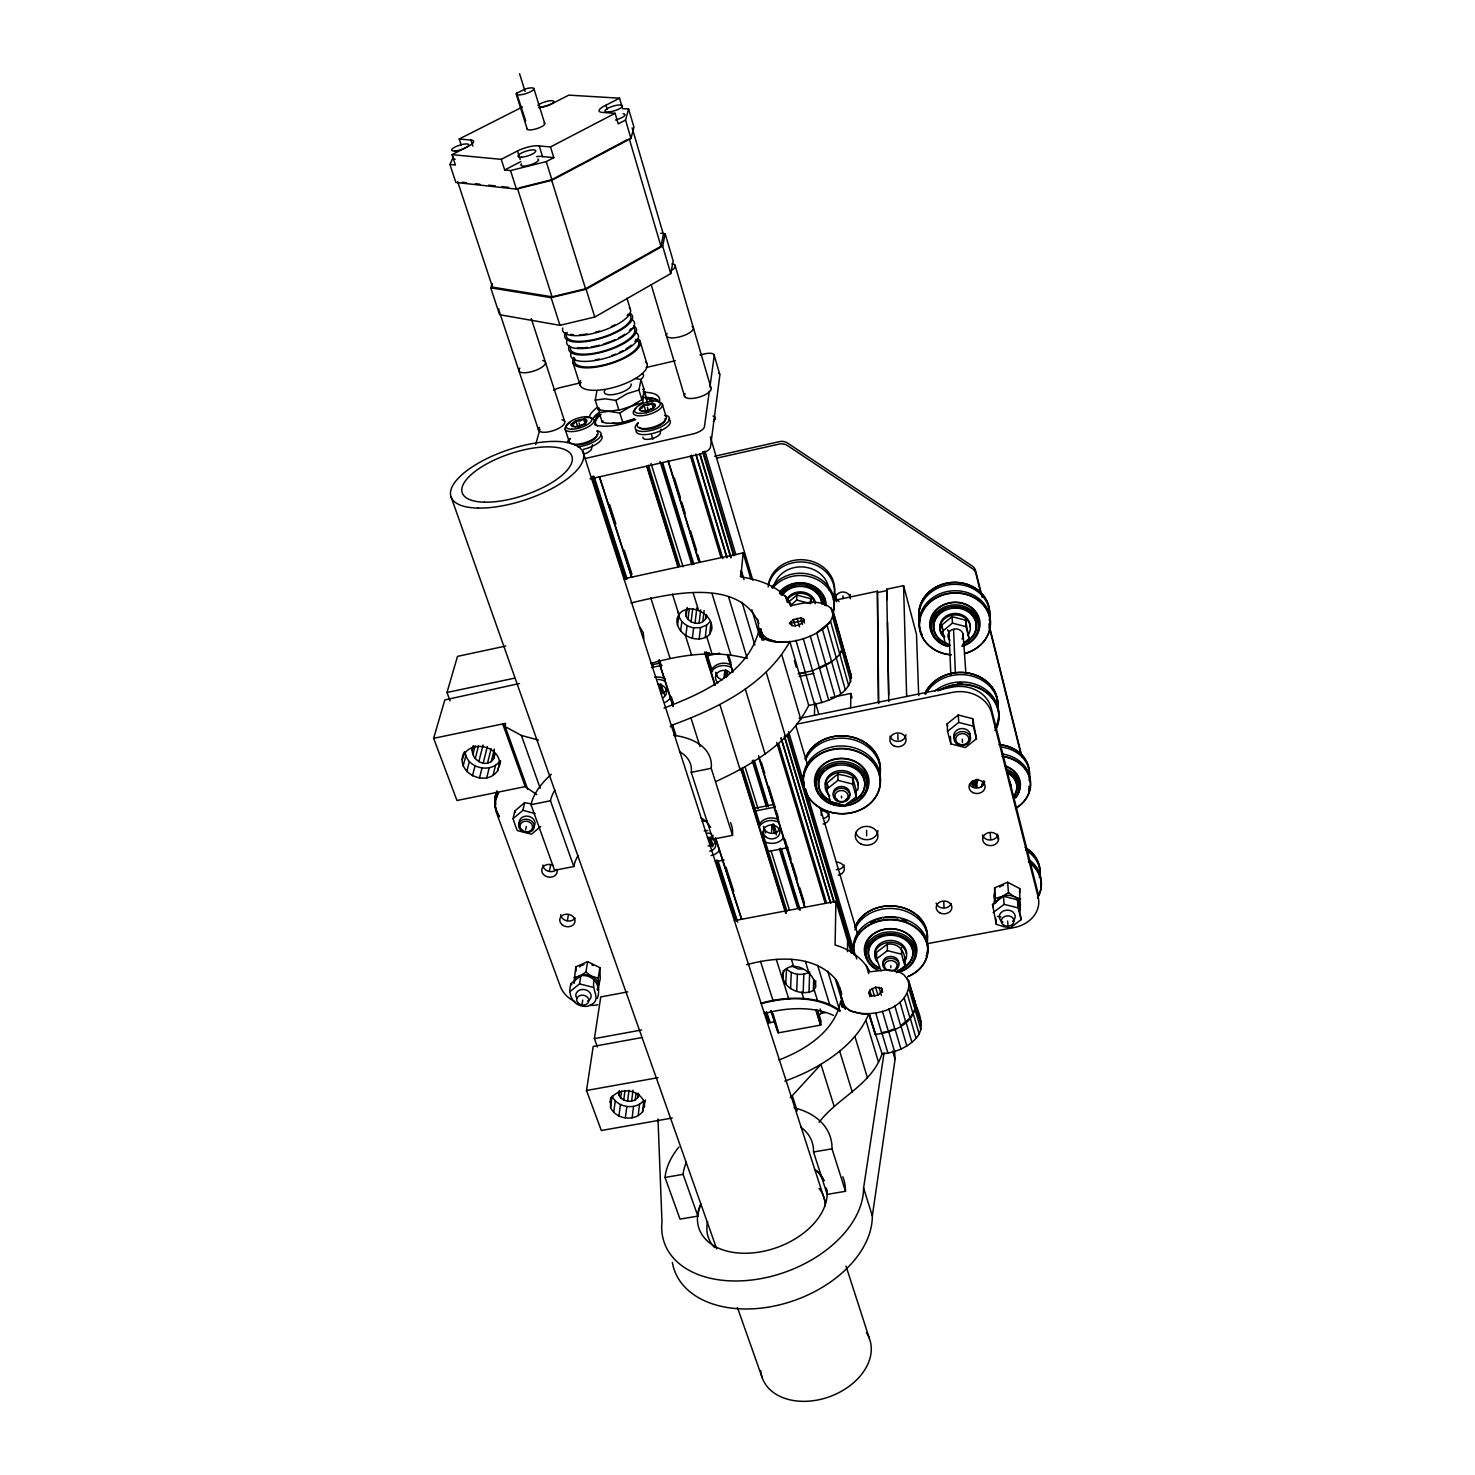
<?xml version="1.0" encoding="UTF-8"?>
<svg xmlns="http://www.w3.org/2000/svg" width="1475" height="1475" viewBox="0 0 1475 1475"><rect width="100%" height="100%" fill="white"/><g stroke="black" fill="none" stroke-linecap="round" stroke-linejoin="round"><path stroke-width="1.5" d="M856.274 796.666L856.311 790.563L852.697 777.989L845.359 775.629L838.003 774.264L835.108 776.219L826.996 783.114L826.83 789.199L830.517 801.755L845.193 805.479L856.274 796.666L852.642 784.073L852.697 777.989M847.48 951.633L847.609 940.571L835.901 901.372L734.273 920.677M850.651 707.889L850.817 693.471L830.609 697.62M597.707 990.204L600.233 978.939L599.864 967.655L587.64 961.626L575.785 966.918L573.978 982.903M841.487 797.883L841.506 796.094M599.864 967.655L598.223 978.238L598.592 989.559M842.926 598.573L842.962 595.9M826.83 789.199L837.892 780.33L838.003 774.264M835.901 901.372L835.108 945.032C849.287 949.07 863.244 958.271 869.789 971.822L888.374 969.647L899.4 972.136L903.677 974.532L908.932 981.188L914.832 1001.691L906.904 977.575M643.284 391.686L644.852 392.073L647.691 403.689M1019.944 910.905L1019.76 888.577L1007.591 882.253L994.648 887.858L995.312 903.087M635.227 378.448L641.017 379.591L643.948 389.142L642.805 402.583L620.643 409.663L599.2 412.65L602.206 422.182L606.631 423.178L618.928 423.399L634.748 418.826M815.491 987.236C815.62 973.518 796.426 959.819 784.7 969.849L782.561 974.145C782.174 988.619 801.699 996.657 813.333 990.555L815.491 987.236L815.693 980.727M821.206 815.583L821.298 811.914M813.333 990.555L813.684 979.418M596.914 390.857L595.218 400.149L598.26 409.737L619.813 412.982L641.902 399.651L638.933 390.008L641.017 379.591M809.001 992.601L809.664 972.099C802.197 976.044 792.517 974.92 786.47 968.909L785.769 984.249M803.156 992.657L803.838 974.237M814.403 715.301L814.753 704.976M788.185 602.353L796.924 595.107L810.605 598.647L810.402 603.625L796.666 600.067L790.36 605.801M796.703 991.421L797.385 974.367M790.582 988.527L791.282 972.504M782.948 979.197L783.354 970.568M599.2 412.65L599.495 408.741M796.666 600.067L796.924 595.107M771.554 831.955L771.886 826.461M994.648 887.858L994.261 903.898M1019.502 892.522L1019.76 888.577M744.027 579.583L741.427 570.862L743.142 552.885L623.98 578.827M741.427 570.862L740.395 576.799C759.938 579.712 782.045 586.903 791.688 605.598C804.723 602.464 823.714 598.205 833.006 610.761L850.946 674.536C852.144 695.02 825.041 702.653 808.724 705.4C790.268 742.533 752.195 764.714 715.836 781.547M724.004 677.836L724.52 672.711M709.622 634.434L711.724 629.696C714.213 611.314 682.003 599.145 676.933 619.445C675.919 635.227 698.357 645.312 709.622 634.434L710.968 622.597M705.216 637.624L706.672 625.068L709.696 622.1M687.055 609.101C680.62 620.145 699.261 628.848 705.529 618.873L706.046 614.485M610.576 1097.584L610.558 1107.504C615.886 1119.378 634.158 1121.83 642.528 1111.892L645.423 1100.055M702.801 621.547L704.128 610.558M699.113 639.173L700.514 627.612L706.672 625.068M642.528 1111.892L643.893 1100.461C635.596 1110.38 617.417 1107.928 612.125 1096.091L610.558 1107.504M819.067 1122.309C837.947 1097.474 871.504 1085.102 882.124 1053.74C894.735 1052.781 907.42 1047.748 916.067 1038.289C927.074 1026.434 917.45 1009.601 912.785 997.229L915.698 1007.37M638.14 1115.745L639.542 1104.296M699.113 623.077L700.717 609.876M618.412 1091.703L618.763 1094.911C621.491 1100.977 629.585 1102.821 635.227 1099.852L636.057 1093.252M694.983 623.224L696.901 607.811M635.227 1099.852L637.845 1097.529L638.398 1093.141M631.632 1101.124L633.033 1090.136M632.111 1117.884L633.549 1106.434M692.31 638.398L693.637 627.834C685.967 626.562 678.15 620.44 678.408 612.07M691.056 621.971L692.752 608.769M625.363 1117.995L626.838 1106.563M627.594 1101.198L629.014 1090.209M746.59 964.724C775.592 956.74 813.352 954.141 835.237 978.736C843.589 988.563 837.431 1005.452 851.462 1010.965C872.592 1019.262 910.886 1007.941 908.932 981.188M623.741 1100.037L624.884 1091.26M685.838 635.448L687.092 625.75M687.922 619.5L689.36 608.511M620.643 1097.843L621.51 1091.26M618.892 1116.059L620.422 1104.628M686.059 616.181L687.221 607.423M680.602 631.097L681.874 621.639M618.763 1094.911L619.353 1090.523M613.692 1112.371L615.241 1100.958M709.328 391.207L704.423 426.754A11.505 4.407 -16.8 0 1 692.66 434.037L585.796 458.356M677.486 625.492L678.758 616.126M598.26 985.687L598.186 986.185A12.15 9.753 8.8 0 1 597.08 989.412M672.342 1262.416A103.711 69.012 -19.8 0 0 777.97 1305.227A103.711 69.012 -19.8 0 0 872.333 1215.916L895.067 1059.327L894.587 1050.772M672.268 1118.013L601.321 1130.495L586.497 1090.486L593.208 1046.439L641.588 1037.607M597.412 1046.918L594.407 1038.621L600.749 996.916L627.815 991.882M872.333 1215.916L863.594 1188.02L884.078 1052.855M597.301 998.483C601.782 986.701 594.056 973.961 580.873 975.694L571.212 983.475C566.492 995.219 574.494 1007.978 587.603 1006.227C604.584 1000.566 589.76 990.739 594.572 979.087M582.09 1004.143L582.754 1000.087M573.996 977.464L579.767 975.952L585.907 972.172L587.64 961.626M569.811 991.716L579.509 983.917L580.873 975.694M660.966 429.077L660.247 433.208A8.998 3.429 -17.2 0 1 650.936 438.905A8.998 3.429 -17.2 0 1 642.989 437.135M567.377 920.474L568.41 914.795M492.263 283.587L490.714 287.828L499.619 314.71L559.965 325.33L594.757 317.033L670.756 273.594L673.172 260.946L665.188 233.751L660.763 233.216M549.474 870.803L550.562 865.235M670.756 273.594L662.662 246.122L665.188 233.751M457.711 181.775L492.521 287.146L552.056 296.807L585.538 288.75L660.966 246.288L663.418 234.433L632.13 127.864M525.598 829.872L526.335 826.516M760.768 635.43L758.869 629.051L760.565 628.682C765.433 656.799 836.214 636.149 833.006 610.761M540.698 826.535L531.553 834.168L517.412 830.609L515.642 826.535L513.06 818.699L522.924 810.291L524.602 802.677L531.774 803.949M513.06 818.699L514.793 811.066L524.602 802.677M1020.387 906.756L1020.276 907.272A12.648 10.325 -2.4 0 1 1018.782 910.665L1021.216 919.626L1010.246 927.793L1003.295 926.577L996.252 924.272L992.528 904.452L1003.442 896.247L1017.437 899.787L1021.216 919.626M592.471 444.731L591.512 448.898A8.942 3.393 -17.8 0 1 584.34 453.968M464.422 751.808C453.304 771.775 485.754 788.332 497.647 770.724L500.652 760.897M497.647 770.724L500.062 760.768C491.027 774.08 466.248 768.162 465.233 751.9M493.092 775.278L495.545 765.304M473.162 746.239C468.497 756.435 481.956 767.903 491.267 761.579L493.867 758.519L494.973 754.057M486.713 777.86L489.184 767.885M491.267 761.579L494.365 749.116M487.487 763.239L491.157 748.692M483.118 763.257L487.34 746.627M479.449 778.081L481.993 768.088M493.867 758.519L494.18 750.185M478.822 761.616L483.081 745.004M475.227 758.574L478.453 746.129M472.442 775.905L475.024 765.931M472.885 754.573L475.208 745.668M466.708 771.646L469.345 761.708M472.147 750.259L473.328 745.797M760.658 637.477L758.758 631.097C747.548 673.393 701.492 693.748 664.008 708.092M463.15 765.967L465.805 756.048M453.415 156.829L449.912 164.463L455.867 182.457L516.434 189.113L552.056 180.227L630.95 138.447L633.955 127.2L628.608 109.002L622.597 108.615L619.537 98.18L568.815 95.138L553.623 102.881A14.639 3.743 -17.3 0 1 538.578 107.601M630.95 138.447L625.547 120.047L628.608 109.002M535.665 444.62L539.942 429.225M536.771 794.638L525.229 786.617L456.973 800.501L433.632 738.33L444.823 699.924L519.513 683.497M450.096 700.883L446.999 692.476L457.508 656.375L505.777 646.032M462.283 759.717L464.275 753.854C473.936 739.547 500.449 747.253 499.693 764.88M705.529 618.873L706.838 615.462M868.793 992.657L869.697 990.37L875.578 987.181L881.478 988.213L882.419 990.167L879.026 994.482L875.615 995.68L872.204 995.736L868.793 992.657L870.01 996.75M609.949 1102.138L611.996 1097.142C620.33 1087.093 638.749 1089.564 644.04 1101.548L644.593 1106.914M637.845 1097.529L639.081 1094.561M773.066 1013.675L778.708 1032.777L820.506 1025.125L821.059 1021.179L817.648 1010.191M906.812 1045.996L900.838 1025.568L910.149 1017.879L915.053 1009.177M868.996 1013.731L875.154 1034.307C891.896 1032.998 914.242 1024.129 915.588 1004.899L921.433 1025.236M778.966 1059.953C805.516 1049.831 834.887 1031.209 840.603 1001.322L842.446 1007.351L840.603 1001.23L842.575 1005.157L850.264 1011.094L861.898 1013.915L868.664 1013.989L882.124 1053.74M784.847 1081.083C818.219 1069.357 855.666 1046.31 868.664 1013.989M599.274 408.04L598.26 409.737M648.041 410.824L650.807 409.183C655.342 408.169 655.988 405.312 651.876 403.394L648.226 405.293L643.967 405.219L642.012 408.096L639.449 409.017L641.828 411.175L647.119 411.083M577.702 427.012L582.256 424.966C586.644 424.081 587.788 421.113 583.658 419.121L580.062 421.002L575.84 420.928L573.83 423.823L571.194 424.745L575.6 426.976M804.225 620.348L800.39 624.275L796.684 625.547L793.034 625.842L789.531 623.464L793.366 619.537L800.704 617.988L803.322 618.744L804.225 620.348L789.531 623.464M602.998 420.928L602.206 422.182M839.754 653.941L841.912 650.033M805.35 672.618L799.284 673.817L789.844 641.514C779.519 642.547 762.206 643.635 758.758 631.097M670.295 726.843A13.515 6.545 -17.8 0 1 672.618 724.944C717.569 708.424 765.58 684.898 789.844 641.514M641.902 399.651L644.852 392.073M525.653 120.821L516.637 93.202L526.188 88.684A9.274 2.323 -17.4 0 1 533.895 89.145A9.274 2.323 -17.4 0 1 523.957 94.142A9.274 2.323 -17.4 0 1 516.287 93.662L516.637 93.202M790.231 1097.713A12.427 7.762 -18.1 0 1 792.278 1095.685L820.967 1064.397L833.928 1105.715M950.324 645.349L945.143 643.598L941.677 625.16L952.057 616.679L965.535 620.164L969.038 638.638L962.64 644.262M952.057 616.679L952.463 623.132L942.046 631.65M947.116 723.875L958.271 715.006L972.707 718.712L976.487 738.754L965.295 747.567L950.84 743.879L947.54 731.323L947.116 723.875L947.78 726.087M958.271 715.006L958.732 722.437L947.54 731.323M881.036 970.845L876.611 958.824L876.574 952.315L887.305 944.166C900.783 942.562 906.351 954.03 904.931 965.885L896.339 972.707M887.305 944.166L887.378 950.656L876.611 958.824M848.733 685.783L830.646 621.676L822.423 629.327L840.713 693.563M1003.442 896.247L1004.125 904.359L993.154 912.582M819.528 668.249C829.724 663.971 848.789 652.946 840.013 639.855L841.801 646.216M818.256 1015.869L821.446 1013.307L825.502 1012.569M830.646 621.676L816.726 632.812L835.108 697.085M774.172 1021.898L768.309 1022.968L764.788 1012.034M1007.591 882.253L1008.494 892.633L1002.06 896.56L995.477 898.257M595.218 400.149L605.063 398.803L615.886 400.389L626.967 393.714L638.933 390.008M854.799 791.54L856.311 790.563M579.067 976.247L578.606 976.542A12.15 9.753 8.8 0 0 574.07 983.143M831.623 661.648L812.559 670.756L798.159 673.725M1001.304 896.874L1000.806 897.187A12.648 10.325 -2.4 0 0 995.68 902.977M903.29 960.207L904.783 959.358M633.513 404.998L637.55 402.657M490.714 287.828L551.115 297.655L586.091 289.248L662.662 246.122M519.55 187.786L551.521 179.802L627.244 139.701M501.279 159.355L504.671 169.994L510.516 170.584L546.248 161.605L553.807 157.641L550.488 146.947L539.242 145.97A15.506 4.185 -17.5 0 0 517.504 150.966L501.279 159.355L452.014 154.654L455.425 165.016L449.912 164.463M625.547 120.047L618.246 123.882L615.112 113.298L602.224 112.413A15.156 4.001 -16.9 0 1 605.93 105.223L619.537 98.18M504.671 169.994L520.859 161.568M550.488 146.947L615.112 113.298M452.014 154.654L466.192 147.426A14.971 3.909 -17.8 0 0 470.912 140.033L459.204 139.019L461.214 145.14M459.204 139.019L522.371 107.011M580.468 975.639L581.003 975.491A12.15 9.753 8.8 0 1 590.608 975.786L598.223 978.238M1002.816 896.228L1003.424 896.062A12.648 10.325 -2.4 0 1 1013.436 896.358L1020.737 898.994M631.005 602.943C668.913 593.909 739.086 577.112 758.924 623.519M642.602 389.492L643.948 389.142M650.586 663.51C681.763 654.568 715.467 649.867 747.235 658.551L728.558 596.785M791.688 605.598L790.711 605.856L785.438 596.011L787.318 602.482M646.419 401.919L647.765 401.587M761.303 1003.664C787.042 996.676 817.168 995.496 839.976 1011.334L827.733 971.232M886.291 1031.597L881.847 1032.666L887.913 1053.076M581.187 382.689L561.016 387.409A10.675 3.798 -17.8 0 0 553.512 390.322M646.179 367.515L675.31 360.711M699.961 354.959L704.442 353.908A10.804 3.89 -16.6 0 1 714.232 355.641L709.954 386.763A13.92 5.162 -16.7 0 1 698.744 397.254A13.92 5.162 -16.7 0 1 685.101 393.678M590.074 478.969L698.763 454.411A11.45 4.48 -16.8 0 0 710.471 447.091L719.874 375.037A10.768 3.946 -16.6 0 0 718.767 373.249M714.545 456.273L779.464 441.615A9.753 8.887 3.2 0 1 787.613 443.09L972.154 565.994A9.624 8.463 -4.7 0 1 975.657 570.807L982.258 597.375M716.481 458.209L779.279 444.067A9.79 8.887 3.2 0 1 787.447 445.542L972.375 568.631A9.643 8.481 -4.7 0 1 975.878 573.443L980.838 593.411M833.725 600.509L877.422 591.217L878.731 703.612M888.798 701.565L886.696 589.226L903.567 585.649L916.491 634.305L918.704 695.647M877.772 592.508L887.065 590.535L886.696 589.226M446.999 692.476L514.425 678.187M651.821 664.838L660.265 663.049M705.032 653.628L709.291 652.724M651.415 667.548L661.98 665.317M706.857 655.877L719.671 653.185M433.632 738.33L505.464 723.358L505.224 726.659L527.773 789.475M799.155 676.49L813.979 673.411M799.155 718.417L952.149 687.147A32.634 27.877 -2.7 0 1 991.182 708L1037.533 891.158A31.399 25.683 -2.5 0 1 1038.123 897.851M796.832 724.114L952.463 692.383A32.763 27.951 -2.6 0 1 991.643 713.273L1038.123 896.874A31.51 25.739 -2.4 0 1 1013.749 927.628L927.849 943.558M578.053 855.574A72.588 37.889 -19 0 0 573.83 866.526L554.582 870.305L531 804.705L550.47 800.759A73.658 36.598 -18.9 0 1 554.913 790.084M691.259 772.328L711.227 768.309L732.503 835.348L712.794 839.22L691.259 772.328A73.658 36.598 -18.9 0 0 679.514 751.678M753.375 808.521L773.416 804.539M702.358 821.483L706.783 820.598M755.384 810.973L775.481 806.991M715.375 861.769L724.151 860.072M767.996 851.536L787.927 847.646M594.407 1038.621L641.643 1029.974M586.497 1090.486L658.034 1077.672M701.086 1203.969A66.91 43.808 -19.7 0 0 697.915 1216.101L680.012 1219.106L665.022 1177.456L683.091 1174.358A67.592 43.181 -19.6 0 1 686.391 1162.337M813.518 1151.993L832.011 1148.822L845.488 1191.302L827.18 1194.381L813.518 1151.993A67.592 43.181 -19.6 0 0 800.87 1127.213M693.637 627.834L700.514 627.612M802.216 969.001L798.325 969.075L791.78 965.793M536.605 156.627A15.469 4.241 -17.5 0 1 542.579 156.608L553.807 157.641M593.282 987.328L579.509 983.917M462.117 182.255L466.542 182.734M475.392 183.711L479.817 184.191M488.668 185.168L495.305 185.887M501.942 186.624L508.562 187.343M904.931 965.885L901.575 954.196L887.378 950.656M1018.819 910.61L1018.174 907.899L1004.125 904.359M852.642 784.073L837.892 780.33M976.487 738.754L973.242 726.161L958.732 722.437M969.038 638.638L965.996 626.635L952.463 623.132M997.506 916.362L1000.917 916.971M535.13 813.592L522.924 810.291M525.229 786.617L502.698 723.93L505.224 726.659L521.394 735.453L538.449 740.044M765.728 638.509L775.537 641.478M591.18 975.971L585.907 972.172M1014.007 896.542L1008.494 892.633M592.618 976.671L593.097 977.003A12.15 9.753 8.8 0 1 598.112 983.899L598.223 984.36M1015.427 897.279L1015.906 897.63A12.648 10.325 -2.4 0 1 1020.442 904.876L1020.479 905.373M848.918 671.494L850.946 674.536M823.695 1180.664L818.994 1173.27A66.91 43.808 -19.7 0 0 814.44 1169.214M640.095 627.317L643.284 632.793L643.856 638.915M920.658 1021.161L916.86 1011.426M571.212 983.475L571.821 984.747M514.793 811.066L515.439 812.467M521.394 735.453L540.2 788.222M550.47 800.759L573.83 866.526M683.091 1174.358L697.915 1216.101M450.889 496.337L716.703 1248.882M737.389 1307.44L761.911 1376.839M826.996 783.114L828.415 787.447M810.605 598.647L811.951 602.906M538.596 430.239L498.882 310.137A14.105 4.536 -17.9 0 1 498.9 308.902M531.277 318.618L564.685 421.481M565.183 429.354L569.295 441.984M470.912 140.033L472.922 146.191M593.983 476.296L627.096 579.011M660.929 683.902L664.451 694.836M710.249 836.878L713.07 845.617M717.993 860.921L737.721 922.115M766.613 1011.703L770.134 1022.636M575.84 420.928L577.665 426.607M593.079 476.112L626.34 579.196M660.302 684.455L663.123 693.232M709.825 837.984L712.646 846.761M716.905 859.907L736.707 921.322M766.428 1013.436L769.249 1022.212M672.618 724.944L676.122 735.804M792.278 1095.685L797.219 1110.988M591.954 476.757L625.105 579.454M651.913 662.459L653.314 666.829M658.975 684.308L661.796 693.047M708.35 837.247L711.171 845.986M716.112 861.289L735.158 920.271M583.012 450.815L584.303 454.816M582.938 451.866L825.521 1202.678M846.023 1266.158L869.365 1338.397M583.658 419.121L585.483 424.818M609.525 504.339L615.849 524.012M624.275 550.249L631.982 574.291M659.362 659.546L661.464 666.11M671.291 696.716L673.411 703.262M726.05 867.226L733.776 891.269M599.551 476.628L631.927 577.352M658.661 660.542L673.43 706.525M715.633 837.911L741.667 918.925M771.222 1010.873L778.265 1032.777M599.219 476.536L631.577 577.241M658.329 660.45L673.098 706.414M715.32 837.763L741.335 918.778M770.89 1010.725L777.933 1032.611M579.03 422.938L580.449 427.326M650.752 597.781L670.092 658.44M517.412 188.321L552.056 296.807M573.019 362.942L580.154 385.252M510.516 170.584L516.434 189.113M551.115 297.655L559.965 325.33M760.473 961.313L773.103 1000.787M517.504 150.966L520.177 159.448M691.038 718.288L700.035 746.553M776.256 959.322L788.775 998.87M516.287 94.289L527.257 129.228M672.434 594.112L678.832 614.503M685.248 634.914L691.535 654.974M519.587 73.75L525.082 91.395M546.248 161.605L552.056 180.227M586.091 289.248L594.757 317.033M551.521 179.802L585.538 288.75M539.242 145.97L542.579 156.608M791.411 959.322L793.55 966.217M801.699 992.214L803.82 998.999M615.886 400.389L618.892 410.032M619.813 412.982L622.819 422.569M651.01 463.39L683.054 566.787M715.781 672.36L717.145 676.767M745.096 766.945L758.039 808.742M765.543 832.933L763.497 826.332A8.297 6.932 4 0 0 770.743 833.283A8.297 6.932 4 0 0 779.869 828.471M771.001 850.54L789.402 909.928M805.368 961.368L809.074 973.352M814.034 989.338L817.703 1001.175M820.082 1008.9L821.446 1013.307M533.876 88.518L544.717 123.476M648.355 465.086L679.754 566.197M706.378 651.913L712.517 671.697M742.552 768.401L760.307 825.558M762.354 832.158L786.931 911.273M647.009 465.731L678.371 566.584M704.958 652.097L715.191 684.99M741.095 768.309L786.083 913.025M816.062 1009.508L820.837 1024.848M646.603 465.989L677.965 566.842M704.571 652.374L714.803 685.248M740.708 768.586L785.714 913.302M815.73 1009.785L820.506 1025.125M719.855 704.589L740.155 769.784M660.044 461.362L691.904 564.851M724.465 670.535L726.493 677.136M752.268 760.805L766.502 807.046M771.923 824.672L774.633 833.486M779.39 848.881L797.698 908.342M651.618 435.162L652.872 439.2M839.681 1051.196L852.403 1092.496M693.103 592.692L698.578 610.355M706.654 636.462L712.019 653.812M651.876 403.394L653.628 409.128M674.407 478.047L680.473 497.868M681.819 502.274L685.193 513.3M690.577 530.908L696.642 550.747M698.007 555.153L700.017 561.754M729.019 656.504L731.047 663.105M761.377 762.243L764.751 773.269M768.807 786.488L774.873 806.309M776.219 810.715L778.247 817.334M784.995 839.367L791.061 859.188M792.407 863.594L797.127 879.026M799.819 887.839L804.539 903.253M668.359 461.067L699.316 562.178M727.599 654.513L732.983 672.084M758.556 755.624L805 907.291M668.009 460.974L698.966 562.086M727.249 654.402L732.633 671.973M758.888 757.707L804.668 907.162M647.378 407.192L648.687 411.47M817.629 965.369L829.909 1005.323M662.773 463.095L693.932 564.409M726.438 670.129L727.783 674.517M754.204 760.418L768.42 806.678M773.84 824.285L776.551 833.098M781.289 848.512L800.261 910.186M643.967 405.219L646.308 412.852M661.814 462.873L692.992 564.151M725.497 669.816L727.525 676.435M753.264 760.086L767.498 806.327M772.918 823.935L776.311 834.942M780.367 848.162L799.339 909.798M841.672 997.616L845.396 1009.416M841.322 997.672L843.792 1005.821M835.237 978.736L844.142 1007.775M626.967 298.282L630.231 308.994M639.984 341.038L646.806 363.422M745.281 689.009L765.101 754.075M712.038 593.577L730.807 654.992M854.947 1036.593L867.466 1077.801M839.847 987.66L841.783 994.058M662.257 403.947L666.128 416.688M691.72 455.111L722.897 558.656M778.634 743.732L826.387 902.35M690.374 455.941L720.925 557.31M776.717 742.404L825.207 903.272M992.528 904.452L993.32 907.125M702.653 451.977L733.647 555.762M787.078 734.605L852.366 953.2M847.609 940.571L851.444 953.422M651.268 284.915L684.64 396.554M869.383 1013.897L875.542 1034.51M766.226 672.268L785.622 737.094M700.09 453.802L731.121 557.532M784.626 736.265L834.168 901.778M699.685 454.06L730.733 557.771M784.258 736.523L833.817 902.036M742.017 602.224L754.887 645.091M696.089 454.282L727.12 557.716M781.289 738.145L830.831 903.198M866.175 1021.198L878.51 1062.277M695.721 454.208L726.769 557.605M780.939 738.035L830.48 903.05M869.697 990.37L871.522 996.492M605.93 105.223L607.184 109.408M875.707 1012.919L881.847 1033.532M760.565 628.682L761.837 632.941M762.575 636.038L763.847 640.316M760.326 629.641L761.579 633.881M760.75 633.052L762.022 637.311M760.897 636.075L762.169 640.353M855.445 954.768L856.717 958.99M704.921 451.092L735.878 554.858M740.948 570.954L742.902 577.499M788.535 731.526L804.336 784.516M805.663 788.922L855.039 954.546M758.98 632.941L760.252 637.2M751.863 609.783L759.588 635.67M816.044 827.143L818.017 833.762M703.317 451.571L734.292 555.337M787.668 734.181L852.919 952.758M875.578 987.181L877.994 995.348M894.569 1051.472L888.522 1031.043L894.938 1028.647L900.948 1049.075M882.437 1011.297L888.522 1031.91M892.633 1051.103L895.067 1059.327M710.342 436.913L752.803 580.265M795.91 725.847L807.673 765.543M820.082 807.452L857.971 935.371M866.175 965.148L868.683 973.629M743.142 552.885L750.83 578.808M872.186 988.361L874.601 996.528M888.89 1008.882L894.956 1029.513M881.478 988.213L882.677 992.306M781.879 655.103L800.888 719.597M629.235 138.65L660.966 246.288M878.971 987.125L881.386 995.293M799.432 673.559L808.724 705.4M794.38 660.818L796.279 667.272M894.809 1005.803L900.838 1026.434M675.052 265.242L710.95 387.704M910.149 1017.879L916.067 1038.289M904.193 998.114L910.167 1018.727M793.366 619.537L795.228 625.935M815.546 703.04L818.736 714.029M714.029 354.645L719.653 374.023M790.618 621.436L791.854 625.695M795.947 640.279L814.624 704.497M905.963 1021.935L911.919 1042.346M899.99 1002.152L905.982 1022.783M941.677 625.16L943.207 630.71M803.322 618.744L804.539 623.003M909.135 989.467L920.916 1029.55M800.704 617.988L802.547 624.386M913.209 1013.565L919.109 1033.957M907.291 993.818L913.228 1014.413M803.211 638.398L821.796 702.653M797.053 618.283L799.524 626.801M810.236 635.872L828.71 700.164M909.688 985.189L915.606 1005.729L914.813 1000.861M850.817 693.471L852.052 697.896M827.125 625.566L845.322 689.747M833.633 614.116L851.61 678.021M830.997 607.829L834.61 620.643M835.809 624.921L837.616 631.318M842.981 650.42L844.769 656.744M845.949 660.947L847.738 667.272M832.84 617.804L850.854 681.819M988.877 623.943L1021.972 756.786M989.135 626.654L1021.161 755.255M944.553 636.131L944.774 637.071M826.074 1187.983L827.18 1194.381M757.634 619.187L758.869 629.051M826.645 1188.887L827.143 1194.142A67.094 43.918 -19.8 0 1 752.305 1252.939A67.094 43.918 -19.8 0 1 700.219 1204.964M1017.437 899.787L1018.174 907.899M1007.609 921.027L1007.941 925.009M990.223 833.43L990.665 839.017M995.773 918.151L996.252 924.272M965.535 620.164L965.996 626.635M972.707 718.712L973.242 726.161M976.653 781.326L977.058 786.783M963.12 634.176L965.848 672.821M970.163 734.2L970.476 738.754A8.242 7.006 -2.5 0 1 957.81 744.488A8.242 7.006 -2.5 0 1 958.455 732.356A8.242 7.006 -2.5 0 1 970.476 738.754M997.413 834.205L997.708 838.759M962.29 739.178L962.493 742.46M950.416 736.375L950.84 743.879M943.76 901.704L944.037 907.438M948.978 631.097L950.822 674.462M953.588 629.88L955.376 673.172M657.997 1118.99L661.98 1221.89A104.412 68.385 -19.8 0 0 758.869 1278.991A104.412 68.385 -19.8 0 0 863.594 1188.02M575.785 966.918L575.969 971.417M903.567 585.649L906.664 696.44M897.851 734.532L897.962 739.86M901.428 947.706L901.575 954.196M887.065 590.535L887.194 599.606M887.544 622.266L888.688 694.762M890.826 965.719L890.863 967.637M877.422 591.217L878.344 702.229M866.618 830.296L866.618 835.864M730.586 822.644A92.962 48.528 -19 0 1 732.503 835.348M531 804.705A94.326 46.868 -18.9 0 1 551.3 774.32M673.651 735.288A94.326 46.868 -18.9 0 1 711.227 768.309M712.831 835.071A72.588 37.889 -19 0 1 712.794 839.22M700.865 817.758A72.588 37.889 -19 0 1 710.6 827.475M816.763 1170.873A67.094 43.918 -19.8 0 1 824.23 1180.627M819.086 1188.426A61.157 40.304 -19.8 0 1 825.133 1206.237M714.638 1247.592A61.157 40.304 -19.8 0 1 707.613 1221.558M760.823 1003.258A85.605 51.772 -18.3 0 1 839.883 1010.541M764.179 1013.657A85.403 51.994 -18.3 0 1 833.467 1015.39M665.022 1177.456A86.546 55.312 -19.6 0 1 678.906 1147.015M794.066 1107.762A86.546 55.312 -19.6 0 1 832.011 1148.822M842.815 1176.773A85.679 56.105 -19.7 0 1 845.488 1191.302M866.452 1332.718A57.083 40.655 -20.2 0 1 829.263 1396.807A57.083 40.655 -20.2 0 1 760.658 1370.533M576.965 998.52A7.688 6.14 8.8 0 1 579.454 990.149A7.688 6.14 8.8 0 1 589.982 992.749A7.688 6.14 8.8 0 1 587.492 1001.119M579.638 966.936A10.841 8.721 8.8 0 1 580.56 966.18M581.611 965.535A10.841 8.721 8.8 0 1 583.971 964.576M591.936 964.963A10.841 8.721 8.8 0 1 593.171 965.498M630.968 383.924A13.994 5.052 -17.3 0 1 616.513 393.973A13.994 5.052 -17.3 0 1 605.137 389.935M633.586 419.342A18.235 6.767 -17.3 0 1 612.567 423.03M595.771 425.04A32.044 11.892 -17.3 0 1 601.118 414.401M649.535 400.684A32.044 11.892 -17.3 0 1 652.651 401.606M597.633 425.98A32.063 11.874 -17.3 0 1 599.182 414.143M645.257 398.656A32.063 11.874 -17.3 0 1 653.443 400.665M594.351 417.001A34.865 12.925 -17.3 0 1 598.463 412.834M644.649 397.31A34.865 12.925 -17.3 0 1 658.606 402.177M593.153 418.384A36.617 13.588 -17.3 0 1 597.486 413.996M645.976 397.697A36.617 13.588 -17.3 0 1 657.758 400.075M629.954 313.161A35.437 11.984 -17.3 0 1 601.431 338.236A35.437 11.984 -17.3 0 1 565.497 332.778M635.928 339.213A33.483 11.634 -17.3 0 1 611.572 362.739A33.483 11.634 -17.3 0 1 574.586 359.513M636.057 339.711A33.538 11.579 -17.3 0 1 634.969 341.462M631.337 345.187A33.538 11.579 -17.3 0 1 626.008 348.93M622.782 350.755A33.538 11.579 -17.3 0 1 619.279 352.488M615.517 354.111A33.538 11.579 -17.3 0 1 611.59 355.623M599.403 359.07A33.538 11.579 -17.3 0 1 595.402 359.808M574.863 358.48A33.538 11.579 -17.3 0 1 573.554 357.411M629.346 307.777A35.474 11.911 -17.3 0 1 599.403 331.746A35.474 11.911 -17.3 0 1 562.749 328.04M645.903 362.149A35.087 12.501 -17.3 0 1 614.503 387.224A35.087 12.501 -17.3 0 1 580.689 380.439M628.203 313.954A33.704 11.302 -17.3 0 1 627.096 315.687M614.798 324.869A33.704 11.302 -17.3 0 1 611.258 326.602M599.477 331.082A33.704 11.302 -17.3 0 1 595.365 332.244M587.271 333.977A33.704 11.302 -17.3 0 1 579.786 334.807M573.388 334.696A33.704 11.302 -17.3 0 1 570.733 334.309M637.735 338.697A35.253 12.261 -17.3 0 1 609.488 364.067A35.253 12.261 -17.3 0 1 573.591 358.204M629.548 314.691A33.667 11.376 -17.3 0 1 599.495 338.162A33.667 11.376 -17.3 0 1 567.174 332.391M633.863 325.975A35.345 12.113 -17.3 0 1 605.469 351.179A35.345 12.113 -17.3 0 1 569.553 345.519M635.799 332.336A35.289 12.187 -17.3 0 1 609.507 356.987A35.289 12.187 -17.3 0 1 570.899 353.558M631.908 319.577A35.382 12.04 -17.3 0 1 605.487 344.081A35.382 12.04 -17.3 0 1 566.824 340.836M631.042 328.612A33.612 11.45 -17.3 0 1 629.456 330.437M624.902 334.18A33.612 11.45 -17.3 0 1 618.799 337.849M615.278 339.582A33.612 11.45 -17.3 0 1 603.533 344.044M599.422 345.205A33.612 11.45 -17.3 0 1 591.346 346.92M587.511 347.455A33.612 11.45 -17.3 0 1 577.499 347.602M633.457 327.505A33.575 11.505 -17.3 0 1 605.543 350.497A33.575 11.505 -17.3 0 1 570.548 346.809M692.07 326.27A14.086 4.904 -16.7 0 1 680.768 336.558A14.086 4.904 -16.7 0 1 667.087 333.387M542.671 360.453A13.939 4.794 -17.9 0 1 542.118 367.072A13.939 4.794 -17.9 0 1 525.1 372.751A13.939 4.794 -17.9 0 1 519.864 368.105M561.957 419.748A13.773 5.052 -18 0 1 561.514 426.644A13.773 5.052 -18 0 1 544.717 432.286A13.773 5.052 -18 0 1 539.426 427.308M644.372 392.313A36.746 13.57 -17.3 0 1 659.214 402.251M635.596 419.656A36.746 13.57 -17.3 0 1 594.831 424.874M589.226 417.185A36.746 13.57 -17.3 0 1 597.836 407.008M544.091 123.015A9.219 2.415 -17.4 0 1 537.232 128.509A9.219 2.415 -17.4 0 1 527.239 128.565M622.985 113.741A9.053 2.434 -16.9 0 1 624.017 116.248A9.053 2.434 -16.9 0 1 615.517 119.973M455.093 159.318A8.942 2.378 -17.8 0 1 454.558 158.839M537.877 159.023A9.256 2.544 -17.5 0 1 529.783 165.052A9.256 2.544 -17.5 0 1 521.523 163.78M537.822 105.407A8.758 2.249 -17.3 0 1 550.046 100.761A8.758 2.249 -17.3 0 1 551.853 103.785A8.758 2.249 -17.3 0 1 539.002 107.38M665.28 415.194A17.866 6.73 -17.1 0 1 664.561 424.837A17.866 6.73 -17.1 0 1 641.33 431.401A17.866 6.73 -17.1 0 1 638.159 422.864M668.691 419.25A17.848 6.748 -17.1 0 1 656.393 432.396A17.848 6.748 -17.1 0 1 636.131 430.202M664.93 415.544A15.193 5.716 -17.1 0 1 652.558 427.289A15.193 5.716 -17.1 0 1 638.03 423.141M664.93 418.845A13.404 5.052 -17.1 0 1 654.623 427.676A13.404 5.052 -17.1 0 1 639.597 427.381M658.975 402.067A15.229 5.66 -17.1 0 1 658.329 410.197A15.229 5.66 -17.1 0 1 638.528 415.803A15.229 5.66 -17.1 0 1 635.854 408.612M642.344 373.71A13.478 4.849 -17.2 0 1 641.293 379.02M671.936 263.822A14.271 4.628 -16.8 0 1 670.553 270.994M596.822 431.179A15.1 5.66 -17.8 0 1 584.026 442.979A15.1 5.66 -17.8 0 1 570.106 438.72M584.727 417.702A15.156 5.587 -17.8 0 1 592.01 424.155A15.156 5.587 -17.8 0 1 570.014 431.567A15.156 5.587 -17.8 0 1 570.438 422.495M596.73 434.498A13.33 4.997 -17.8 0 1 589.336 442.094A13.33 4.997 -17.8 0 1 574.162 444.731M597.301 430.792A17.774 6.656 -17.8 0 1 597.947 439.089A17.774 6.656 -17.8 0 1 577.997 446.925M567.193 442.611A17.774 6.656 -17.8 0 1 570.383 438.407M600.638 434.848A17.755 6.674 -17.8 0 1 598.961 442.242A17.755 6.674 -17.8 0 1 583.362 449.322M713.033 416.079A9.588 3.651 -16.7 0 1 713.882 420.467M714.656 419.398A8.537 3.263 -16.7 0 1 713.31 421.389M654.55 677.357A14.049 12.095 8.2 0 1 665.225 678.813M670.277 697.97A14.068 12.113 8.2 0 1 665.207 702.266M657.832 679.422A14.068 12.113 8.2 0 1 664.893 681.229M667.013 688.548A8.518 7.338 8.2 0 1 661.095 693.6M657.905 684.197A8.555 7.357 8.2 0 1 666.239 689.876A8.555 7.357 8.2 0 1 662.404 698.081M722.326 679.809A8.555 7.412 5.8 0 1 715.965 672.508M712.001 669.023A14.123 12.224 5.8 0 1 731.287 664.985M711.743 671.42A14.142 12.242 5.8 0 1 731.065 667.364M717.956 682.943A8.592 7.43 5.8 0 1 717.919 672.416A8.592 7.43 5.8 0 1 730.07 672.711M783.336 838.003A13.681 11.431 4 0 1 764.64 841.653M759.754 825.908A13.681 11.431 4 0 1 778.505 822.22M759.92 823.345A13.662 11.413 4 0 1 778.634 819.658M704.202 830.867A13.588 11.321 6 0 1 707.705 830.572M719.302 850.522A13.607 11.339 6 0 1 711.097 855.555M707.447 833.135A13.607 11.339 6 0 1 710.987 833.615M716.02 841.008A8.242 6.877 6 0 1 708.111 845.876M707.484 837.616A8.278 6.877 6 0 1 715.707 843.829A8.278 6.877 6 0 1 709.696 851.222M949.937 640.15A7.67 6.656 -3.4 0 1 949.918 631.134A7.67 6.656 -3.4 0 1 960.243 630.194A7.67 6.656 -3.4 0 1 962.032 639.044M948.351 631.392A7.633 6.638 -3.5 0 1 947.669 629.77M787.244 599.79A15.34 13.496 2.7 0 1 802.658 593.466A15.34 13.496 2.7 0 1 815.325 603.662M787.337 598.334A15.322 13.478 2.7 0 1 802.732 592.028A15.322 13.478 2.7 0 1 815.38 602.206M943.889 637.347A15.248 13.275 -3.5 0 1 943.853 619.389A15.248 13.275 -3.5 0 1 964.392 617.509A15.248 13.275 -3.5 0 1 967.95 635.153M943.816 635.872A15.229 13.275 -3.5 0 1 949.789 614.319A15.229 13.275 -3.5 0 1 970.218 627.096M919.718 622.8A35.511 31.012 -3.6 0 1 953.514 584.34A35.511 31.012 -3.6 0 1 989.246 620.385M919.644 620.772A35.455 30.975 -3.6 0 1 951.062 582.514A35.455 30.975 -3.6 0 1 989.596 614.319M919.478 618.615A35.16 30.717 -3.6 0 1 943.189 584.174A35.16 30.717 -3.6 0 1 985.429 598.647M986.406 600.454A35.16 30.717 -3.6 0 1 989.282 614.172M951.043 654.771A35.437 30.883 -3.5 0 1 923.829 609.599A35.437 30.883 -3.5 0 1 982.534 604.289A35.437 30.883 -3.5 0 1 964.705 653.536A35.732 31.141 -3.5 0 0 982.756 603.976A35.732 31.141 -3.5 0 0 923.553 609.322A35.732 31.141 -3.5 0 0 951.006 654.882M931.186 628.719A24.245 21.129 -3.5 0 1 952.703 602.648A24.245 21.129 -3.5 0 1 979.05 624.312M939.612 641.791A25.167 21.941 -3.5 0 1 934.449 611.59A25.167 21.941 -3.5 0 1 969.02 605.764A25.167 21.941 -3.5 0 1 976.026 635.651M922.244 635.024A35.64 31.067 -3.6 0 1 951.615 590.903A35.64 31.067 -3.6 0 1 989.282 628.885M947.688 646.474A24.374 21.222 -3.5 0 1 935.224 613.969A24.374 21.222 -3.5 0 1 974.735 613.379A24.374 21.222 -3.5 0 1 962.272 646.253M948.075 646.068A23.213 20.208 -3.5 0 1 936.219 615.112A23.213 20.208 -3.5 0 1 973.832 614.559A23.213 20.208 -3.5 0 1 961.958 645.866M948.628 644.52A21.332 18.585 -3.5 0 1 937.031 616.974A21.332 18.585 -3.5 0 1 970.753 613.895A21.332 18.585 -3.5 0 1 964.834 643.045M970.716 613.194A21.332 18.567 -3.5 0 1 964.779 642.307M946.858 643.247A21.332 18.567 -3.5 0 1 933.675 627.133A21.332 18.567 -3.5 0 1 945.069 609.654M952.149 607.571A21.332 18.567 -3.5 0 1 959.58 607.737M961.368 608.142A21.332 18.567 -3.5 0 1 964.816 609.341M966.438 610.115A21.332 18.567 -3.5 0 1 969.388 612.07M836.362 601.726A7.486 6.582 0.8 0 1 841.137 592.157A7.486 6.582 0.8 0 1 850.411 598.739M1028.886 786.304A9.219 7.725 -3.8 0 1 1028.628 790.305M850.227 594.37A7.467 6.582 0.8 0 1 850.135 597.762M839.091 601.523A7.467 6.582 0.8 0 1 835.79 594.038M771.628 587.566A33.667 29.629 2.6 0 1 813.96 575.785A33.667 29.629 2.6 0 1 832.988 611.443M768.328 584.764A33.317 29.408 2.6 0 1 808.263 560.426A33.317 29.408 2.6 0 1 833.338 597.615M768.162 587.032A33.372 29.445 2.6 0 1 808.153 562.657A33.372 29.445 2.6 0 1 833.283 599.901M774.375 584.635A27.841 24.559 2.6 0 1 804.004 567.045A27.841 24.559 2.6 0 1 828.987 590.055M772.642 588.248A33.722 29.647 2.7 0 1 814.864 578.477A33.722 29.647 2.7 0 1 832.933 613.766M779.63 591.936A25.683 22.586 2.7 0 1 808.577 583.897A25.683 22.586 2.7 0 1 826.203 605.948M779.445 593.54A24.522 21.553 2.7 0 1 807.212 584.026A24.522 21.553 2.7 0 1 825.06 605.358M780.422 594.646A23.342 20.521 2.7 0 1 805.885 585.354A23.342 20.521 2.7 0 1 823.806 604.105M782.1 594.794A21.443 18.862 2.7 0 1 785.548 590.94M786.949 589.853A21.443 18.862 2.7 0 1 790.047 588.027M791.706 587.29A21.443 18.862 2.7 0 1 795.246 586.239M806.401 586.478A21.443 18.862 2.7 0 1 811.563 588.488M813.131 589.41A21.443 18.862 2.7 0 1 820.837 598.647M821.372 600.214A21.443 18.862 2.7 0 1 821.962 603.478M782.045 595.513A21.461 18.88 2.7 0 1 805.461 586.976A21.461 18.88 2.7 0 1 821.925 604.215M825.244 599.237A24.411 21.498 2.6 0 1 824.304 604.787M883.746 965.922A8.002 6.472 1 0 1 886.401 957.459A8.002 6.472 1 0 1 897.077 958.916A8.002 6.472 1 0 1 896.265 967.655M887.452 970.107A6.416 5.181 1 0 1 887.305 961.35A6.416 5.181 1 0 1 897.169 965A6.416 5.181 1 0 1 888.983 970.661M884.982 969.167A8.02 6.472 1 0 1 885.848 959.635A8.02 6.472 1 0 1 897.519 961.239A8.02 6.472 1 0 1 894.606 970.476M854.892 929.969A37.096 30.182 0.9 0 1 898.828 909.282A37.096 30.182 0.9 0 1 927.038 943.908M854.91 927.388A37.022 30.145 0.9 0 1 896.394 906.314A36.709 29.887 0.9 0 1 927.13 935.224M927.443 937.381A37.022 30.145 0.9 0 0 896.394 906.314A36.709 29.887 0.9 0 0 855.961 925.433M870.729 922.963A30.92 25.13 0.9 0 1 875.781 920.216M877.588 919.478A30.92 25.13 0.9 0 1 881.405 918.317M883.359 917.892A30.92 25.13 0.9 0 1 897.501 917.948M901.372 918.907A30.92 25.13 0.9 0 1 906.848 921.138M854.172 954.841A37.022 30.035 0.9 0 1 880.483 920.935A37.022 30.035 0.9 0 1 924.972 938.837A37.022 30.035 0.9 0 1 908.028 976.505M853.878 954.694A37.336 30.293 0.9 0 1 880.391 920.492A37.336 30.293 0.9 0 1 925.267 938.543A37.336 30.293 0.9 0 1 908.176 976.542M865.991 954.085A25.333 20.558 0.9 0 1 865.788 945.198M866.323 943.465A25.333 20.558 0.9 0 1 891.379 928.881A25.333 20.558 0.9 0 1 915.293 944.94M867.521 960.022A26.292 21.332 0.9 0 1 874.325 933.159A26.292 21.332 0.9 0 1 908.158 934.191A26.292 21.332 0.9 0 1 912.914 961.423M854.431 953.975A37.225 30.219 0.9 0 1 891.748 916.842A37.225 30.219 0.9 0 1 926.171 956.169M877.312 970.071A25.462 20.65 1 0 1 872.665 937.842A25.462 20.65 1 0 1 912.361 941.88A25.462 20.65 1 0 1 898.57 972.228M877.957 969.96A24.245 19.654 1 0 1 873.55 939.298A24.245 19.654 1 0 1 911.329 943.133A24.245 19.654 1 0 1 898.201 972.025M878.971 968.633A22.291 18.069 1 0 1 874.915 940.442A22.291 18.069 1 0 1 909.651 943.982A22.291 18.069 1 0 1 897.593 970.532M898.92 935.648A22.273 18.069 1 0 1 912.822 950.73A22.273 18.069 1 0 1 902.811 967.582M878.971 967.692A22.273 18.069 1 0 1 875.339 939.169M880.059 936.422A22.273 18.069 1 0 1 889.37 934.32M891.324 934.32A22.273 18.069 1 0 1 895.196 934.707M876.666 961.313A15.93 12.925 1 0 1 880.815 945.051A15.93 12.925 1 0 1 901.299 945.678A15.93 12.925 1 0 1 904.212 962.161M905.89 957.201A15.912 12.906 1 0 1 904.175 960.262M875.173 956.261A15.912 12.906 1 0 1 889.056 940.497A15.912 12.906 1 0 1 906.572 953.883M829.761 795.855A16.52 13.939 1.7 0 1 828.342 777.933A16.52 13.939 1.7 0 1 848.992 773.84A16.52 13.939 1.7 0 1 857.528 790.36M825.189 784.128A16.502 13.939 1.7 0 1 842.041 770.577A16.502 13.939 1.7 0 1 858.192 784.995M805.719 759.551A38.442 32.561 1.7 0 1 851.462 739.27A38.442 32.561 1.7 0 1 879.911 776.219M805.055 759.164A38.387 32.524 1.6 0 1 851.499 736.873A38.387 32.524 1.6 0 1 879.395 775.868M806.124 757.062A38.055 32.247 1.6 0 1 848.973 736.486A38.055 32.247 1.6 0 1 880.022 769.36M867.853 783.557A26.273 22.199 1.7 0 1 866.95 787.355M815.841 784.11A26.273 22.199 1.7 0 1 840.031 758.666A26.273 22.199 1.7 0 1 868.019 781.639M825.723 799.837A27.269 23.028 1.7 0 1 820.727 766.521A27.269 23.028 1.7 0 1 860.349 764.658A27.269 23.028 1.7 0 1 860.533 798.196M804.41 786.267A38.59 32.616 1.7 0 1 837.597 746.129A38.59 32.616 1.7 0 1 880.391 779.851M839.201 803.857A23.121 19.507 1.7 0 1 821.612 774.67A23.121 19.507 1.7 0 1 860.146 772.863A23.121 19.507 1.7 0 1 847.185 803.488M855.389 767.996A23.102 19.507 1.7 0 1 852.79 800.796M829.78 800.188A23.102 19.507 1.7 0 1 824.285 770.632M827.18 768.309A23.102 19.507 1.7 0 1 830.536 766.428M832.342 765.672A23.102 19.507 1.7 0 1 836.178 764.603M848.18 764.917A23.102 19.507 1.7 0 1 853.73 767.018M837.247 799.395A8.297 6.988 1.8 0 1 835.311 788.775A8.297 6.988 1.8 0 1 848.014 789.125A8.297 6.988 1.8 0 1 845.544 799.616M556.868 869.365A7.781 6.398 10.4 0 1 549.733 877.238A7.781 6.398 10.4 0 1 541.933 868.922A7.781 6.398 10.4 0 1 553.088 865.346M556.186 869.937A7.744 6.379 10.4 0 1 547.87 871.08A7.744 6.379 10.4 0 1 542.855 865.014M496.485 798.565A31.436 26.237 11.6 0 1 497.186 794.048M498.679 793.108A31.547 26.292 11.6 0 0 496.633 813.168L560.353 986.443A30.311 24.337 8.7 0 0 574.937 1001.654M821.28 810.623A8.094 6.785 2.5 0 1 829.19 816.744A8.094 6.785 2.5 0 1 823.105 824.027M829.061 813.868A8.076 6.767 2.5 0 1 823.253 818.496M597.799 1004.788A30.311 24.337 8.7 0 1 590.055 1005.378M994.463 897.943A11.265 9.219 -2.4 0 1 994.758 893.186M836.528 862.064A8.02 6.638 2.2 0 1 844.327 868.056A8.02 6.638 2.2 0 1 838.279 875.173M575.121 918.132A7.652 6.25 9.6 0 1 566.658 920.787A7.652 6.25 9.6 0 1 560.777 914.574M997.801 835.366A7.965 6.619 -2.5 0 1 989.836 840.031A7.965 6.619 -2.5 0 1 982.442 834.942M984.692 781.529A8.039 6.767 -2.6 0 1 978.367 787.89A8.039 6.767 -2.6 0 1 969.518 784.516M905.927 734.734A8.094 6.896 -0.4 0 1 898.644 741.39A8.094 6.896 -0.4 0 1 889.978 736.117M844.142 865.032A7.983 6.619 2.1 0 1 836.307 869.697M877.902 830.609A11.284 9.422 1.1 0 1 867.798 839.662A11.284 9.422 1.1 0 1 855.666 832.435M951.227 903.585A7.799 6.398 -0.7 0 1 943.447 908.102A7.799 6.398 -0.7 0 1 936.146 903.142M925.802 694.024A37.907 32.432 -2.8 0 1 969.278 675.439A37.907 32.432 -2.8 0 1 998.114 708.24M924.751 693.729A37.852 32.413 -2.8 0 1 967.913 672.969A37.852 32.413 -2.8 0 1 997.911 705.953M925.046 693.674A37.52 32.118 -2.8 0 1 967.821 673.079A37.52 32.118 -2.8 0 1 997.579 705.788M957.662 683.497A31.602 27.029 -2.8 0 1 961.829 683.367M939.888 690.355A37.852 32.303 -2.7 0 1 985.65 692.181A37.852 32.303 -2.7 0 1 995.072 730.402M938.045 690.982A38.166 32.579 -2.7 0 1 985.079 691.259A38.166 32.579 -2.7 0 1 995.367 730.346M934.892 690.964A38.055 32.505 -2.7 0 1 983.272 687.977A38.055 32.505 -2.7 0 1 995.109 727.986M999.718 887.065A11.265 9.237 -2.5 0 1 1000.88 886.383M1002.133 885.811A11.265 9.237 -2.5 0 1 1003.442 885.369M1025.678 850.043A36.598 30.108 -2.6 0 1 1040.244 875.689M1025.236 847.646A36.23 29.813 -2.6 0 1 1038.972 865.272M1039.359 867.189A36.23 29.813 -2.6 0 1 1039.654 873.034M1025.438 847.609A36.543 30.072 -2.6 0 1 1039.377 877.146M1028.333 859.169A36.728 30.145 -2.5 0 1 1041.037 883.636M1028.425 861.99A36.525 29.961 -2.5 0 1 1037.478 897.667M1028.61 861.603A36.838 30.219 -2.5 0 1 1037.736 897.593M982.35 785.235A14.75 12.372 -3.1 0 1 983.991 782.266M1009.527 782.948A14.75 12.372 -3.1 0 1 1010.817 785.972M981.539 786.839A14.732 12.353 -3.1 0 1 983.862 780.699M1009.379 781.381A14.732 12.353 -3.1 0 1 1010.965 787.613M1002.336 756.122A34.57 29.021 -3.2 0 1 1029.9 778.21A34.57 29.021 -3.2 0 1 1015.593 808.429M1029.753 787.447A34.478 28.947 -3.2 0 1 1028.628 791.135M1002.133 753.983A34.478 28.947 -3.2 0 1 1030.361 781.787M1002.299 756.509A34.275 28.781 -3.2 0 1 1029.624 778.413A34.275 28.781 -3.2 0 1 1015.427 808.392M1001.507 747.032A34.367 28.91 -3.2 0 1 1029.052 780.422M1029.366 774.486A34.312 28.873 -3.2 0 0 999.073 744.654A34.017 28.633 -3.2 0 1 1025.457 759.846M1026.397 761.524A34.017 28.633 -3.2 0 1 1029.071 774.338M1005.194 766.263A23.453 19.691 -3.2 0 1 1018.322 790.342M972.633 784.036A23.453 19.691 -3.2 0 1 973.168 780.625M1005.581 766.041A24.337 20.429 -3.2 0 1 1017.547 794.324M1016.459 795.873A24.337 20.429 -3.2 0 1 1013.841 798.712M971.785 784.479A24.337 20.429 -3.2 0 1 972.338 780.939M1007.554 773.103A20.632 17.313 -3.1 0 1 1013.602 796.979M975.713 787.337A20.632 17.313 -3.1 0 1 978.054 780.054M1007.48 772.31A20.632 17.313 -3.1 0 1 1013.509 796.187M975.657 786.544A20.632 17.313 -3.1 0 1 977.999 779.261M1008.531 771.794A22.438 18.825 -3.1 0 1 1015.113 797.791M973.906 787.281A22.438 18.825 -3.1 0 1 976.45 779.372M1005.452 768.807A23.563 19.783 -3.1 0 1 1015.998 797.662M972.726 786.636A23.563 19.783 -3.1 0 1 973.813 781.547M1002.889 922.152A7.983 6.508 -2.3 0 1 1000.953 912.712A7.983 6.508 -2.3 0 1 1012.698 911.808A7.983 6.508 -2.3 0 1 1012.569 921.396M519.624 824.267A7.91 6.582 11.4 0 1 523.533 816.652A7.91 6.582 11.4 0 1 533.397 819.123A7.91 6.582 11.4 0 1 532.918 827.604M499.472 816.615A36.451 30.422 11.5 0 1 496.688 810.937M496.043 808.982A36.451 30.422 11.5 0 1 497.149 791.301M499.251 816.542A36.764 30.68 11.5 0 1 496.891 791.024M495.895 804.465A36.654 30.606 11.5 0 1 496.19 792.481M954.768 738.846A8.223 6.988 -2.6 0 1 961.35 728.558A8.223 6.988 -2.6 0 1 969.886 737.537M484.445 502.182A57.82 21.922 -18.4 0 0 572.06 461.527A57.82 21.922 -18.4 0 0 494.77 459.813A57.82 21.922 -18.4 0 0 484.445 502.182M478.011 508.082A69.694 26.421 -18.4 0 0 583.418 458.946A69.694 26.421 -18.4 0 0 489.977 457.121A69.694 26.421 -18.4 0 0 478.011 508.082M578.532 1003.442A6.158 4.923 8.8 0 0 588.728 1001.562A6.158 4.923 8.8 0 0 581.003 995.256A6.158 4.923 8.8 0 0 578.532 1003.442M454.927 150.966A8.961 2.342 -17.8 0 0 468.718 145.306A8.961 2.342 -17.8 0 0 457.084 146.117A8.961 2.342 -17.8 0 0 454.927 150.966M608.733 111.934A9.071 2.397 -16.9 0 0 622.413 106.274A9.071 2.397 -16.9 0 0 610.06 107.232A9.071 2.397 -16.9 0 0 608.733 111.934M521.578 157.198A9.274 2.508 -17.5 0 0 535.738 151.317A9.274 2.508 -17.5 0 0 523.441 152.146A9.274 2.508 -17.5 0 0 521.578 157.198M640.095 413.406A13.441 4.978 -17.1 0 0 660.265 404.224A13.441 4.978 -17.1 0 0 641.772 404.021A13.441 4.978 -17.1 0 0 640.095 413.406M644.077 410.972A8.278 3.061 -17.1 0 0 655.287 404.814A8.278 3.061 -17.1 0 0 642.75 405.828A8.278 3.061 -17.1 0 0 644.077 410.972M571.544 429.188A13.367 4.923 -17.8 0 0 591.788 420.006A13.367 4.923 -17.8 0 0 573.775 419.711A13.367 4.923 -17.8 0 0 571.544 429.188M575.6 426.736A8.242 3.042 -17.8 0 0 586.903 420.578A8.242 3.042 -17.8 0 0 574.605 421.537A8.242 3.042 -17.8 0 0 575.6 426.736M765.617 836.694A8.315 6.951 4 0 0 779.556 833.965A8.315 6.951 4 0 0 769.471 825.17A8.315 6.951 4 0 0 765.617 836.694M821.649 808.669A38.387 32.432 1.7 0 0 880.151 782.487A38.387 32.432 1.7 0 0 823.548 752.545A38.387 32.432 1.7 0 0 821.649 808.669M821.483 808.724A38.7 32.708 1.7 0 0 880.464 782.322A38.7 32.708 1.7 0 0 823.4 752.121A38.7 32.708 1.7 0 0 821.483 808.724M827.936 802.658A26.402 22.291 1.7 0 0 868.111 784.571A26.402 22.291 1.7 0 0 829.134 764.068A26.402 22.291 1.7 0 0 827.936 802.658M828.581 802.437A25.13 21.222 1.7 0 0 866.839 785.216A25.13 21.222 1.7 0 0 829.706 765.709A25.13 21.222 1.7 0 0 828.581 802.437M836.694 799.911A6.656 5.605 1.8 0 0 847.885 797.717A6.656 5.605 1.8 0 0 839.939 790.618A6.656 5.605 1.8 0 0 836.694 799.911M835.514 799.966A8.315 7.006 1.8 0 0 849.508 797.219A8.315 7.006 1.8 0 0 839.552 788.369A8.315 7.006 1.8 0 0 835.514 799.966M860.699 843.829A11.321 9.44 1.1 0 0 877.938 836.159A11.321 9.44 1.1 0 0 861.234 827.493A11.321 9.44 1.1 0 0 860.699 843.829M939.833 912.859A7.836 6.416 -0.7 0 0 951.873 907.66A7.836 6.416 -0.7 0 0 940.405 901.76A7.836 6.416 -0.7 0 0 939.833 912.859M986.333 844.622A7.983 6.619 -2.5 0 0 998.63 839.238A7.983 6.619 -2.5 0 0 987.033 833.154A7.983 6.619 -2.5 0 0 986.333 844.622M893.666 745.723A8.113 6.914 -0.4 0 0 906.074 740.063A8.113 6.914 -0.4 0 0 894.145 733.757A8.113 6.914 -0.4 0 0 893.666 745.723M972.689 792.517A8.076 6.785 -2.6 0 0 985.116 786.986A8.076 6.785 -2.6 0 0 973.371 780.773A8.076 6.785 -2.6 0 0 972.689 792.517M562.141 924.751A7.688 6.25 9.6 0 0 574.826 922.317A7.688 6.25 9.6 0 0 565.183 914.334A7.688 6.25 9.6 0 0 562.141 924.751M1004.106 925.433A6.416 5.218 -2.3 0 0 1014.007 921.211A6.416 5.218 -2.3 0 0 1004.715 916.418A6.416 5.218 -2.3 0 0 1004.106 925.433M958.732 743.935A6.601 5.605 -2.5 0 0 968.872 739.344A6.601 5.605 -2.5 0 0 959.248 734.237A6.601 5.605 -2.5 0 0 958.732 743.935M521.117 830.37A7.928 6.582 11.4 0 0 534.153 827.77A7.928 6.582 11.4 0 0 524.141 819.362A7.928 6.582 11.4 0 0 521.117 830.37M522.039 830.13A6.343 5.273 11.4 0 0 532.475 828.047A6.343 5.273 11.4 0 0 524.455 821.317A6.343 5.273 11.4 0 0 522.039 830.13"/></g></svg>
